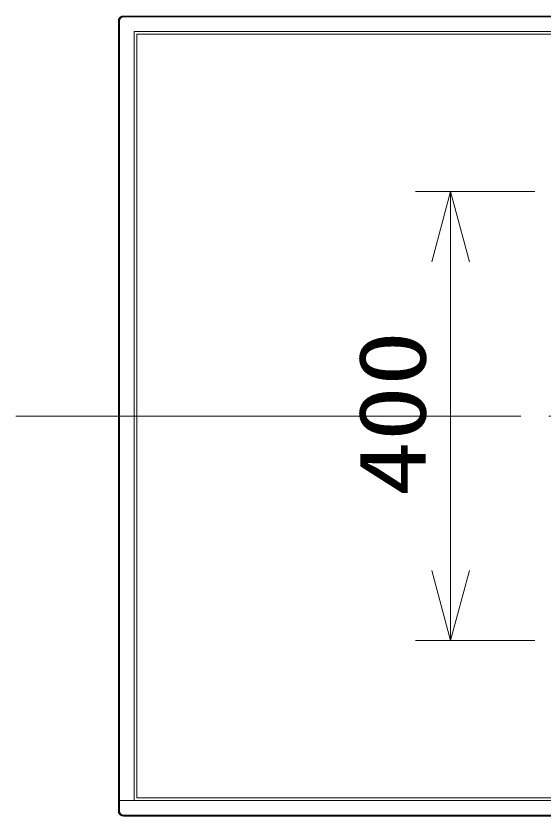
# Model space of a CAD drawing. Units: millimetres on the paper. Extents: x -63 to 66, y -59 to 59.
# Drawn here: x -44.82 to -26.03, y 7.75 to 36.26 of the extents above; entities that cross this region are included whole.
import ezdxf
from ezdxf.enums import TextEntityAlignment as Align

# ---------------------------------------------------------------- set-up
doc = ezdxf.new("R2010")
doc.units = ezdxf.units.MM
doc.linetypes.add('LONG_CHAIN', pattern=[21, 18, -1, 1, -1])
for name, color, linetype, lineweight in [('0-2_GAIKEI', 4, 'Continuous', 9), ('0-3_SUNPOU', 7, 'Continuous', 9), ('0-4_0', 7, 'Continuous', 9)]:
    doc.layers.add(name, color=color, linetype=linetype, lineweight=lineweight)
doc.styles.add('ＭＳ ゴシック', font='')
doc.styles.get('ＭＳ ゴシック').set_extended_font_data('MS Gothic')

# ---------------------------------------------------------------- blocks, each defined once
blk = doc.blocks.new('_Open30')
at = {"layer": '0-4_0'}
blk.add_line((0, 0), (-1, 0), dxfattribs=at)
blk.add_lwpolyline([(-1, 0.2679), (0, 0), (-1, -0.2679)], dxfattribs=at)

msp = doc.modelspace()

# ---------------------------------------------------------------- linework, layer by layer
at = {"layer": '0-2_GAIKEI', "color": 7}
for p, q in [((-40.983, 36.255), (8.337, 36.255)), ((-41.163, 7.926), (-41.163, 36.075)), ((8.337, 7.746), (-40.983, 7.746))]:
    msp.add_line(p, q, dxfattribs=at)
at = {"layer": '0-2_GAIKEI'}
for p, q in [((-40.983, 36.255), (-40.983, 36.223)), ((8.337, 36.223), (-40.983, 36.223)), ((-41.131, 36.075), (-41.163, 36.075)), ((-41.131, 36.075), (-41.131, 7.926)), ((-40.607, 8.302), (-40.607, 35.699)), ((-40.507, 35.603), (-40.507, 8.398)), ((8.517, 8.302), (-41.163, 8.302)), ((-40.507, 8.398), (7.861, 8.398)), ((-41.163, 7.926), (-41.131, 7.926)), ((-40.983, 7.778), (8.337, 7.778)), ((-40.983, 7.778), (-40.983, 7.746))]:
    msp.add_line(p, q, dxfattribs=at)
at = {"layer": '0-2_GAIKEI', "color": 134, "linetype": 'LONG_CHAIN'}
msp.add_line((-44.816, 22), (12.169, 22), dxfattribs=at)
at = {"layer": '0-2_GAIKEI'}
for points in [[(7.961, 8.302), (7.961, 35.699), (-40.607, 35.699)], [(7.861, 8.398), (7.861, 35.603), (-40.507, 35.603)]]:
    msp.add_lwpolyline(points, dxfattribs=at)
at = {"layer": '0-2_GAIKEI', "color": 7}
for centre, radius, start, end in [((-40.983, 36.074), 0.181, 129.5168, 134.9853), ((-40.983, 36.074), 0.181, 124.0282, 129.5177), ((-40.983, 36.075), 0.18, 118.4992, 124.0288), ((-40.984, 36.075), 0.179, 112.9147, 118.499), ((-40.984, 36.076), 0.179, 107.2665, 112.9137), ((-40.984, 36.076), 0.179, 101.5548, 107.2645), ((-40.984, 36.075), 0.18, 95.7895, 101.5516), ((-40.983, 36.072), 0.182, 90, 95.7853), ((-40.984, 36.075), 0.18, 168.4341, 174.2026), ((-40.981, 36.075), 0.182, 174.2069, 180), ((-40.985, 36.075), 0.179, 162.7159, 168.4309), ((-40.985, 36.075), 0.179, 157.0626, 162.7139), ((-40.984, 36.075), 0.179, 151.4742, 157.0616), ((-40.984, 36.075), 0.18, 145.9424, 151.4741), ((-40.983, 36.074), 0.181, 140.4522, 145.9429), ((-40.983, 36.074), 0.181, 134.9843, 140.4531), ((-40.981, 7.926), 0.182, 180, 185.7928), ((-40.984, 7.926), 0.18, 185.7972, 191.5656), ((-40.985, 7.926), 0.179, 191.5688, 197.2837), ((-40.985, 7.926), 0.179, 197.2857, 202.937), ((-40.984, 7.926), 0.179, 202.938, 208.5255), ((-40.984, 7.926), 0.18, 208.5256, 214.0574), ((-40.983, 7.927), 0.181, 214.0568, 219.5477), ((-40.983, 7.927), 0.181, 219.5467, 225.0157), ((-40.983, 7.927), 0.181, 225.0147, 230.4833), ((-40.983, 7.927), 0.181, 230.4824, 235.972), ((-40.983, 7.926), 0.18, 235.9715, 241.5011), ((-40.984, 7.926), 0.179, 241.5012, 247.0856), ((-40.984, 7.925), 0.179, 247.0866, 252.7338), ((-40.984, 7.925), 0.179, 252.7358, 258.4454), ((-40.984, 7.926), 0.18, 258.4486, 264.2106), ((-40.983, 7.929), 0.182, 264.2149, 270)]:
    msp.add_arc(centre, radius, start, end, dxfattribs=at)
at = {"layer": '0-2_GAIKEI'}
for centre, radius, start, end in [((-40.983, 36.075), 0.148, 112.9393, 124.0626), ((-40.984, 36.076), 0.147, 101.5631, 112.9306), ((-40.983, 36.074), 0.149, 90, 101.5372), ((-40.982, 36.075), 0.149, 168.4702, 180), ((-40.984, 36.075), 0.147, 157.0907, 168.4451), ((-40.984, 36.075), 0.148, 145.9702, 157.0827), ((-40.983, 36.074), 0.149, 135.0148, 145.974), ((-40.983, 36.074), 0.149, 124.0592, 135.0225), ((-40.982, 7.926), 0.149, 180, 191.5293), ((-40.984, 7.926), 0.147, 191.5544, 202.9085), ((-40.984, 7.926), 0.148, 202.9166, 214.0291), ((-40.983, 7.927), 0.149, 214.0253, 224.9846), ((-40.983, 7.927), 0.149, 224.9769, 235.9404), ((-40.983, 7.926), 0.148, 235.937, 247.0606), ((-40.984, 7.925), 0.147, 247.0693, 258.4369), ((-40.983, 7.927), 0.149, 258.4628, 270)]:
    msp.add_arc(centre, radius, start, end, dxfattribs=at)
at = {"layer": '0-3_SUNPOU'}
for p, q in [((-26.323, 30), (-30.573, 30)), ((-29.323, 27.5), (-29.323, 16.5)), ((-26.323, 14), (-30.573, 14))]:
    msp.add_line(p, q, dxfattribs=at)

# ---------------------------------------------------------------- block references
at = {"layer": '0-3_SUNPOU', "xscale": 2.5, "yscale": 2.5}
for p, rotation in [((-29.323, 30), 90), ((-29.323, 14), 270)]:
    msp.add_blockref('_Open30', p, dxfattribs=dict(at, rotation=rotation))

# ---------------------------------------------------------------- texts
at = {"layer": '0-3_SUNPOU', "style": 'ＭＳ ゴシック', "width": 1.2}
msp.add_text('400', height=2.405, rotation=90, dxfattribs=at).set_placement((-29.486, 19.143), align=Align.BOTTOM_LEFT)

doc.saveas('drawing.dxf')
